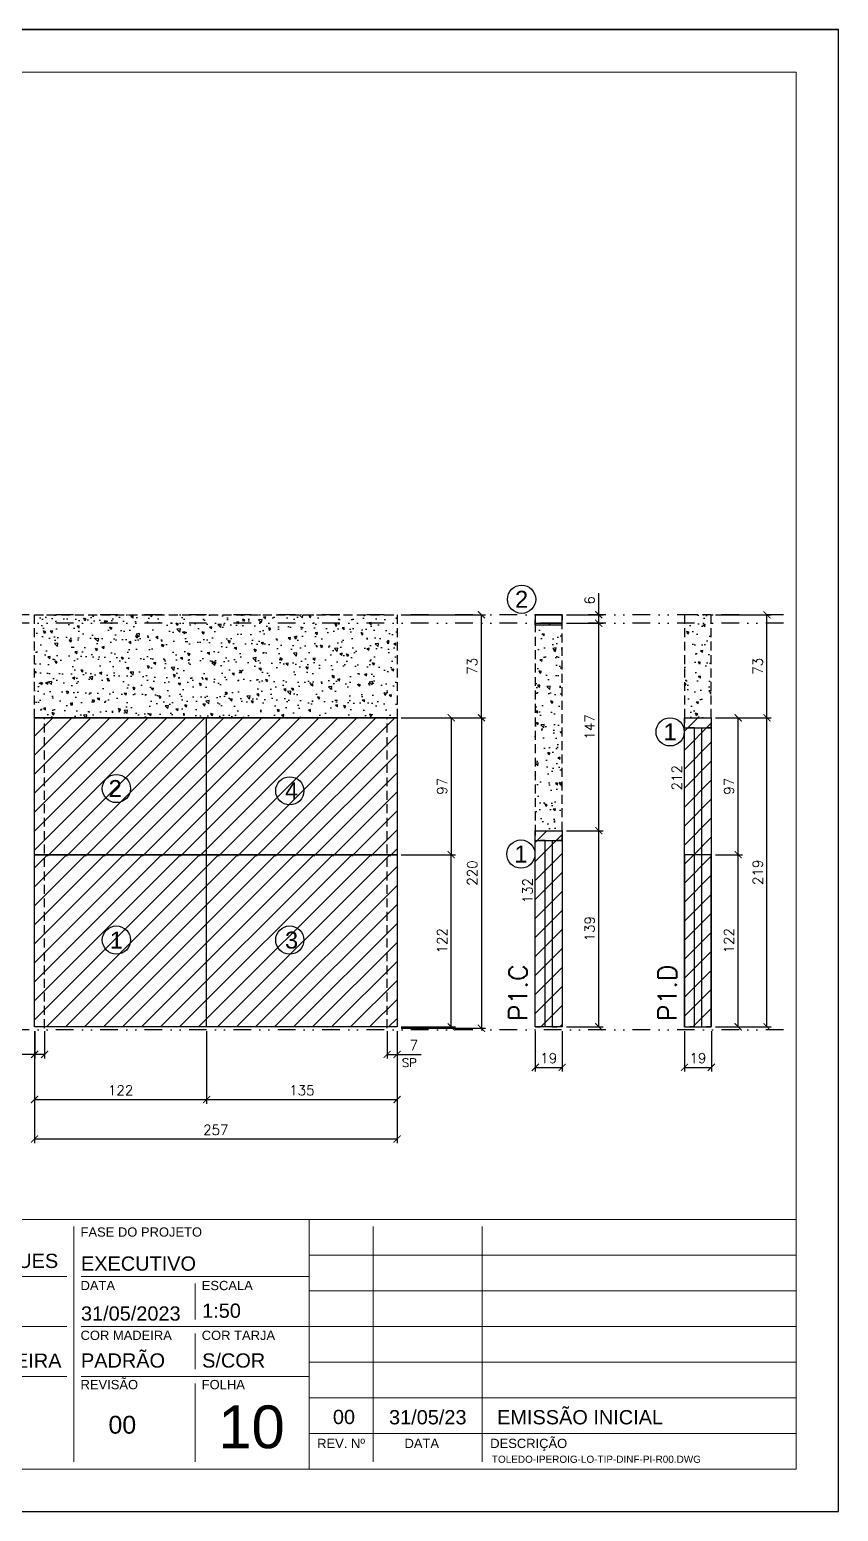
# Model space of a CAD drawing. Extents: x -23436 to 4767, y -3862 to 10024.
# Drawn here: x -16595 to -16021, y 6382 to 7432 of the extents above; entities that cross this region are included whole.
import ezdxf
from ezdxf.enums import TextEntityAlignment as Align

# ---------------------------------------------------------------- set-up
doc = ezdxf.new("R2010")
doc.units = 0
doc.header["$PDMODE"] = 2
doc.header["$PDSIZE"] = 10
doc.linetypes.add('DIVIDE2', pattern=[0.625, 0.25, -0.125, 0, -0.125, 0, -0.125])
doc.linetypes.add('HIDDEN', pattern=[9.525, 6.35, -3.175])
doc.layers.get('0').update_dxf_attribs({"lineweight": 13})
doc.layers.get('Defpoints').update_dxf_attribs({"lineweight": 13})
for name, color, linetype in [('Concreto', 250, 'HIDDEN'), ('Cota', 4, 'Continuous'), ('Cota Sarrafo', 180, 'Continuous'), ('MB Logo', 254, 'Continuous'), ('Nível', 160, 'Continuous'), ('Painéis', 30, 'Continuous'), ('Reaproveitamento', 252, 'Continuous'), ('Romaneio', 10, 'Continuous'), ('Sarr 7x7', 104, 'Continuous'), ('Sarrafo de Pressão', 42, 'HIDDEN')]:
    doc.layers.add(name, color=color, linetype=linetype)
for name, color, linetype, lineweight in [('cotas', 4, 'Continuous', 13), ('FOLHA MB', 7, 'Continuous', 13), ('N° FOLHA', 5, 'Continuous', 13), ('Texto Seção', 7, 'Continuous', 15)]:
    doc.layers.add(name, color=color, linetype=linetype, lineweight=lineweight)
doc.layers.add('Laje_Perimetro', color=7, linetype='Continuous', plot=False)
doc.styles.add('ARIAL', font='arial.ttf', dxfattribs={"oblique": 15, "height": 25})
doc.styles.add('MB_C01', font='arial.ttf', dxfattribs={"height": 1.3})
doc.styles.add('MB_C02', font='arial.ttf', dxfattribs={"height": 2})
doc.styles.add('MB_C03', font='arial.ttf', dxfattribs={"height": 2.5})
doc.styles.add('MB_C04', font='arial.ttf', dxfattribs={"height": 6})
doc.styles.add('REGUA-120', font='ROMANS.shx', dxfattribs={"height": 15})
doc.styles.add('ROMANS', font='romans.shx')
doc.dimstyles.new('Cota Paínel', dxfattribs={"dimtxt": 7, "dimasz": 5, "dimexe": 3, "dimexo": 3, "dimgap": 3, "dimtad": 1, "dimdec": 1, "dimzin": 12, "dimdsep": 46, "dimtxsty": 'ROMANS', "dimblk": 'ARCHTICK', "dimcen": 0, "dimclrd": 4, "dimclre": 4, "dimclrt": 1, "dimadec": 1, "dimazin": 3, "dimtfac": 1, "dimtdec": 1, "dimtmove": 0, "dimatfit": 3, "dimldrblk": 'OBLIQUE', "dimfxl": 0, "dimtolj": 1, "dimtzin": 12, "dimarcsym": 0})
doc.dimstyles.new('PAINEL', dxfattribs={"dimtxt": 7, "dimasz": 5, "dimexe": 3, "dimexo": 3, "dimgap": 3, "dimtad": 1, "dimdec": 1, "dimzin": 12, "dimdsep": 46, "dimtxsty": 'ROMANS', "dimblk": 'ARCHTICK', "dimcen": 0, "dimclrd": 4, "dimclre": 4, "dimclrt": 1, "dimadec": 1, "dimazin": 3, "dimtfac": 1, "dimtdec": 1, "dimtmove": 0, "dimatfit": 3, "dimldrblk": 'OBLIQUE', "dimfxl": 0, "dimtolj": 1, "dimtzin": 12, "dimarcsym": 0})
doc.dimstyles.new('projeto2', dxfattribs={"dimtxt": 7, "dimasz": 5, "dimexe": 1.25, "dimexo": 2.5, "dimgap": 2, "dimtad": 1, "dimdec": 1, "dimdsep": 46, "dimtxsty": 'ROMANS', "dimblk": 'OBLIQUE', "dimcen": 10, "dimdle": 1, "dimse1": 1, "dimse2": 1, "dimsd1": 1, "dimsd2": 1, "dimclrd": 256, "dimclre": 256, "dimclrt": 1, "dimadec": 0, "dimazin": 0, "dimtfac": 1, "dimtdec": 1, "dimtmove": 0, "dimatfit": 3, "dimldrblk": 'OBLIQUE', "dimfxl": 0, "dimlwd": -1, "dimlwe": -1, "dimarcsym": 0})
pattern_1 = [(45, (-11602.353, -9e-13), (-6.735192, 6.735192), [])]

# ---------------------------------------------------------------- blocks, each defined once
blk = doc.blocks.new('A$C169d8357')
at = {"layer": 'FOLHA MB', "color": 1}
for p, q in [((1109.8, 356.7), (70, 356.7)), ((943.1, 351.7), (943.1, 185)), ((1109.8, 356.7), (1109.8, 179.9)), ((1455, 356.7), (1109.8, 356.7)), ((1155.3, 185), (1155.3, 351.7)), ((1232.6, 351.7), (1232.6, 185)), ((1455, 331.5), (1109.8, 331.5)), ((938.1, 316.3), (791.6, 316.3)), ((1109.8, 316.3), (948.2, 316.3)), ((1029, 311.3), (1029, 286)), ((1455, 306.2), (1109.8, 306.2)), ((938.1, 281), (791.6, 281)), ((1109.8, 281), (948.2, 281)), ((1029, 275.9), (1029, 250.7)), ((1455, 281), (1109.8, 281)), ((1455, 255.7), (1109.8, 255.7)), ((938.1, 245.6), (450.7, 245.6)), ((1109.8, 245.6), (948.2, 245.6)), ((1029, 240.6), (1029, 185)), ((1455, 230.4), (1109.8, 230.4)), ((1455, 205.2), (1109.8, 205.2))]:
    blk.add_line(p, q, dxfattribs=at)
for points in [[(0, 1199.9), (0, 149.9), (1485, 149.9), (1485, 1199.9)], [(70, 1169.9), (70, 179.9), (1455, 179.9), (1455, 1169.9)]]:
    blk.add_lwpolyline(points, close=True, dxfattribs=at)
at = {"layer": 'FOLHA MB', "color": 6, "style": 'MB_C01'}
for s, height, p in [('FASE DO PROJETO', 6.566, (947.8, 344.6)), ('DATA', 6.57, (947.8, 306.7)), ('ESCALA', 6.57, (1033.7, 306.7)), ('COR MADEIRA', 6.566, (947.8, 271.4)), ('COR TARJA', 6.57, (1033.7, 271.4)), ('REVISÃO', 6.57, (947.8, 236.5)), ('FOLHA', 6.57, (1033.7, 236.5))]:
    blk.add_text(s, height=height, dxfattribs=at).set_placement(p)
at = {"layer": 'FOLHA MB', "color": 5}
for s, height, style, p in [('DANIEL RODRIGUES', 10.102, 'MB_C02', (791.6, 322.4)), ('EXECUTIVO', 10.1, 'MB_C02', (948.1, 320.5)), ('31/05/2023', 10.1, 'MB_C02', (948.1, 285.1)), ('1:50', 10.1, 'MB_C02', (1034, 287.1)), ('PADRÃO', 10.1, 'MB_C02', (948.1, 251.8)), ('FORMA DE MADEIRA', 10.102, 'MB_C02', (791.6, 251.7)), ('S/COR', 10.1, 'MB_C02', (1034, 251.8)), ('00', 10.1, 'MB_C02', (1126.7, 211.8)), ('31/05/23', 10.1, 'MB_C02', (1166.5, 211.6)), ('EMISSÃO INICIAL', 10.102, 'MB_C02', (1243.1, 211.6)), ('00', 12.63, 'MB_C03', (967.6, 205))]:
    blk.add_text(s, height=height, dxfattribs=dict(at, style=style)).set_placement(p)
at = {"layer": 'FOLHA MB', "color": 6, "style": 'MB_C01'}
for s, p in [('REV. Nº', (1132.5, 198.1)), ('DATA', (1189.7, 198.1)), ('DESCRIÇÃO', (1265.5, 198.1))]:
    blk.add_text(s, height=6.57, dxfattribs=at).set_placement(p, align=Align.MIDDLE_CENTER)
at = {"layer": 'FOLHA MB', "insert": (1239.4, 189.4), "char_height": 5.051, "width": 210.818, "attachment_point": 1, "style": 'MB_C04'}
blk.add_mtext('TOLEDO-IPEROIG-LO-TIP-DINF-PI-R00.DWG', dxfattribs=at)
blk = doc.blocks.new('_ArchTick')
at = {"color": 0, "linetype": 'ByBlock', "const_width": 0.15}
blk.add_lwpolyline([(-0.5, -0.5), (0.5, 0.5)], dxfattribs=at)
blk = doc.blocks.new('*D3775')
at = {"layer": 'Cota', "color": 4, "lineweight": -2, "transparency": 16777216}
for p, q in [((-16591.2, 6722.6), (-16591.2, 6643.1)), ((-16334.2, 6722.6), (-16334.2, 6643.1)), ((-16334.2, 6646.1), (-16591.2, 6646.1))]:
    blk.add_line(p, q, dxfattribs=at)
at = {"layer": 'Defpoints', "color": 0, "transparency": 16777216}
for p in [(-16591.2, 6725.6), (-16334.2, 6725.6), (-16591.2, 6646.1)]:
    blk.add_point(p, dxfattribs=at)
at = {"layer": 'Cota', "color": 4, "lineweight": -2, "transparency": 16777216, "xscale": 5, "yscale": 5, "zscale": 5, "rotation": 180}
blk.add_blockref('_ArchTick', (-16591.2, 6646.1), dxfattribs=at)
at = {"layer": 'Cota', "color": 4, "lineweight": -2, "transparency": 16777216, "xscale": 5, "yscale": 5, "zscale": 5}
blk.add_blockref('_ArchTick', (-16334.2, 6646.1), dxfattribs=at)
at = {"layer": 'Cota', "color": 1, "transparency": 16777216, "insert": (-16462.7, 6652.6), "char_height": 7, "attachment_point": 5, "style": 'ROMANS'}
blk.add_mtext('\\A1;257', dxfattribs=at)
blk = doc.blocks.new('_OBLIQUE')
at = {"color": 0, "linetype": 'ByBlock', "lineweight": -2}
for p, q in [((0, 0), (-1, 0)), ((-0.5, -0.5), (0.5, 0.5))]:
    blk.add_line(p, q, dxfattribs=at)
blk = doc.blocks.new('*D3776')
at = {"layer": 'Cota', "color": 4, "lineweight": -2, "transparency": 16777216}
for p, q in [((-16341.2, 6722.6), (-16341.2, 6703.1)), ((-16334.2, 6722.6), (-16334.2, 6703.1)), ((-16341.2, 6706.1), (-16334.2, 6706.1)), ((-16334.2, 6706.1), (-16317.1, 6706.1))]:
    blk.add_line(p, q, dxfattribs=at)
at = {"layer": 'Defpoints', "color": 0, "transparency": 16777216}
for p in [(-16341.2, 6725.6), (-16334.2, 6725.6), (-16334.2, 6706.1)]:
    blk.add_point(p, dxfattribs=at)
at = {"layer": 'Cota', "color": 4, "lineweight": -2, "transparency": 16777216, "xscale": 5, "yscale": 5, "zscale": 5, "rotation": 180}
blk.add_blockref('_ArchTick', (-16341.2, 6706.1), dxfattribs=at)
at = {"layer": 'Cota', "color": 4, "lineweight": -2, "transparency": 16777216, "xscale": 5, "yscale": 5, "zscale": 5}
blk.add_blockref('_ArchTick', (-16334.2, 6706.1), dxfattribs=at)
at = {"layer": 'Cota', "color": 1, "transparency": 16777216, "insert": (-16322.4, 6712.6), "char_height": 7, "attachment_point": 5, "style": 'ROMANS'}
blk.add_mtext('\\A1;7', dxfattribs=at)
blk = doc.blocks.new('*D3777')
at = {"layer": 'Cota', "color": 4, "lineweight": -2, "transparency": 16777216}
for p, q in [((-16591.2, 6722.6), (-16591.2, 6671.1)), ((-16469.2, 6722.6), (-16469.2, 6671.1)), ((-16591.2, 6674.1), (-16469.2, 6674.1))]:
    blk.add_line(p, q, dxfattribs=at)
at = {"layer": 'Defpoints', "color": 0, "transparency": 16777216}
for p in [(-16591.2, 6725.6), (-16469.2, 6725.6), (-16469.2, 6674.1)]:
    blk.add_point(p, dxfattribs=at)
at = {"layer": 'Cota', "color": 4, "lineweight": -2, "transparency": 16777216, "xscale": 5, "yscale": 5, "zscale": 5, "rotation": 180}
blk.add_blockref('_ArchTick', (-16591.2, 6674.1), dxfattribs=at)
at = {"layer": 'Cota', "color": 4, "lineweight": -2, "transparency": 16777216, "xscale": 5, "yscale": 5, "zscale": 5}
blk.add_blockref('_ArchTick', (-16469.2, 6674.1), dxfattribs=at)
at = {"layer": 'Cota', "color": 1, "transparency": 16777216, "insert": (-16530.2, 6680.6), "char_height": 7, "attachment_point": 5, "style": 'ROMANS'}
blk.add_mtext('\\A1;122', dxfattribs=at)
blk = doc.blocks.new('*D3778')
at = {"layer": 'Cota', "color": 4, "lineweight": -2, "transparency": 16777216}
for p, q in [((-16469.2, 6722.6), (-16469.2, 6671.1)), ((-16334.2, 6722.6), (-16334.2, 6671.1)), ((-16469.2, 6674.1), (-16334.2, 6674.1))]:
    blk.add_line(p, q, dxfattribs=at)
at = {"layer": 'Defpoints', "color": 0, "transparency": 16777216}
for p in [(-16469.2, 6725.6), (-16334.2, 6725.6), (-16334.2, 6674.1)]:
    blk.add_point(p, dxfattribs=at)
at = {"layer": 'Cota', "color": 4, "lineweight": -2, "transparency": 16777216, "xscale": 5, "yscale": 5, "zscale": 5, "rotation": 180}
blk.add_blockref('_ArchTick', (-16469.2, 6674.1), dxfattribs=at)
at = {"layer": 'Cota', "color": 4, "lineweight": -2, "transparency": 16777216, "xscale": 5, "yscale": 5, "zscale": 5}
blk.add_blockref('_ArchTick', (-16334.2, 6674.1), dxfattribs=at)
at = {"layer": 'Cota', "color": 1, "transparency": 16777216, "insert": (-16401.7, 6680.6), "char_height": 7, "attachment_point": 5, "style": 'ROMANS'}
blk.add_mtext('\\A1;135', dxfattribs=at)
blk = doc.blocks.new('*D3779')
at = {"layer": 'Cota', "color": 4, "lineweight": -2, "transparency": 16777216}
for p, q in [((-16591.1, 6722.6), (-16591.1, 6703.1)), ((-16584.1, 6722.6), (-16584.1, 6703.1)), ((-16591.1, 6706.1), (-16608.3, 6706.1)), ((-16584.1, 6706.1), (-16591.1, 6706.1))]:
    blk.add_line(p, q, dxfattribs=at)
at = {"layer": 'Defpoints', "color": 0, "transparency": 16777216}
for p in [(-16591.1, 6725.6), (-16584.1, 6725.6), (-16591.1, 6706.1)]:
    blk.add_point(p, dxfattribs=at)
at = {"layer": 'Cota', "color": 4, "lineweight": -2, "transparency": 16777216, "xscale": 5, "yscale": 5, "zscale": 5, "rotation": 180}
blk.add_blockref('_ArchTick', (-16591.1, 6706.1), dxfattribs=at)
at = {"layer": 'Cota', "color": 4, "lineweight": -2, "transparency": 16777216, "xscale": 5, "yscale": 5, "zscale": 5}
blk.add_blockref('_ArchTick', (-16584.1, 6706.1), dxfattribs=at)
at = {"layer": 'Cota', "color": 1, "transparency": 16777216, "insert": (-16603, 6712.6), "char_height": 7, "attachment_point": 5, "style": 'ROMANS'}
blk.add_mtext('\\A1;7', dxfattribs=at)
blk = doc.blocks.new('*D3780')
at = {"layer": 'Cota', "color": 4, "lineweight": -2, "transparency": 16777216}
for p, q in [((-16331.2, 6847.6), (-16292.8, 6847.6)), ((-16295.8, 6725.6), (-16295.8, 6847.6)), ((-16331.2, 6725.6), (-16292.8, 6725.6))]:
    blk.add_line(p, q, dxfattribs=at)
at = {"layer": 'Defpoints', "color": 0, "transparency": 16777216}
for p in [(-16334.2, 6847.6), (-16295.8, 6847.6), (-16334.2, 6725.6)]:
    blk.add_point(p, dxfattribs=at)
at = {"layer": 'Cota', "color": 4, "lineweight": -2, "transparency": 16777216, "xscale": 5, "yscale": 5, "zscale": 5}
for p, rotation in [((-16295.8, 6847.6), 90), ((-16295.8, 6725.6), 270)]:
    blk.add_blockref('_ArchTick', p, dxfattribs=dict(at, rotation=rotation))
at = {"layer": 'Cota', "color": 1, "transparency": 16777216, "insert": (-16302.3, 6786.6), "char_height": 7, "attachment_point": 5, "rotation": 90, "style": 'ROMANS'}
blk.add_mtext('\\A1;122', dxfattribs=at)
blk = doc.blocks.new('*D3781')
at = {"layer": 'Cota', "color": 4, "lineweight": -2, "transparency": 16777216}
for p, q in [((-16331.2, 6944.6), (-16271.4, 6944.6)), ((-16274.4, 6944.6), (-16274.4, 6724.6)), ((-16331.2, 6724.6), (-16271.4, 6724.6))]:
    blk.add_line(p, q, dxfattribs=at)
at = {"layer": 'Defpoints', "color": 0, "transparency": 16777216}
for p in [(-16334.2, 6944.6), (-16334.2, 6724.6), (-16274.4, 6724.6)]:
    blk.add_point(p, dxfattribs=at)
at = {"layer": 'Cota', "color": 4, "lineweight": -2, "transparency": 16777216, "xscale": 5, "yscale": 5, "zscale": 5}
for p, rotation in [((-16274.4, 6944.6), 90), ((-16274.4, 6724.6), 270)]:
    blk.add_blockref('_ArchTick', p, dxfattribs=dict(at, rotation=rotation))
at = {"layer": 'Cota', "color": 1, "transparency": 16777216, "insert": (-16280.9, 6834.6), "char_height": 7, "attachment_point": 5, "rotation": 90, "style": 'ROMANS'}
blk.add_mtext('\\A1;220', dxfattribs=at)
blk = doc.blocks.new('*D3782')
at = {"layer": 'Cota', "color": 4, "lineweight": -2, "transparency": 16777216}
for p, q in [((-16214.2, 6864.6), (-16188.2, 6864.6)), ((-16191.2, 6725.6), (-16191.2, 6864.6)), ((-16214.2, 6725.6), (-16188.2, 6725.6))]:
    blk.add_line(p, q, dxfattribs=at)
at = {"layer": 'Defpoints', "color": 0, "transparency": 16777216}
for p in [(-16217.2, 6864.6), (-16191.2, 6864.6), (-16217.2, 6725.6)]:
    blk.add_point(p, dxfattribs=at)
at = {"layer": 'Cota', "color": 4, "lineweight": -2, "transparency": 16777216, "xscale": 5, "yscale": 5, "zscale": 5}
for p, rotation in [((-16191.2, 6864.6), 90), ((-16191.2, 6725.6), 270)]:
    blk.add_blockref('_ArchTick', p, dxfattribs=dict(at, rotation=rotation))
at = {"layer": 'Cota', "color": 1, "transparency": 16777216, "insert": (-16197.7, 6795.1), "char_height": 7, "attachment_point": 5, "rotation": 90, "style": 'ROMANS'}
blk.add_mtext('\\A1;139', dxfattribs=at)
blk = doc.blocks.new('*D3783')
at = {"layer": 'Cota', "color": 4, "lineweight": -2, "transparency": 16777216}
for p, q in [((-16214.2, 7011.6), (-16188.2, 7011.6)), ((-16191.2, 6864.6), (-16191.2, 7011.6)), ((-16214.2, 6864.6), (-16188.2, 6864.6))]:
    blk.add_line(p, q, dxfattribs=at)
at = {"layer": 'Defpoints', "color": 0, "transparency": 16777216}
for p in [(-16217.2, 7011.6), (-16191.2, 7011.6), (-16217.2, 6864.6)]:
    blk.add_point(p, dxfattribs=at)
at = {"layer": 'Cota', "color": 4, "lineweight": -2, "transparency": 16777216, "xscale": 5, "yscale": 5, "zscale": 5}
for p, rotation in [((-16191.2, 7011.6), 90), ((-16191.2, 6864.6), 270)]:
    blk.add_blockref('_ArchTick', p, dxfattribs=dict(at, rotation=rotation))
at = {"layer": 'Cota', "color": 1, "transparency": 16777216, "insert": (-16197.7, 6938.1), "char_height": 7, "attachment_point": 5, "rotation": 90, "style": 'ROMANS'}
blk.add_mtext('\\A1;147', dxfattribs=at)
blk = doc.blocks.new('*D3784')
at = {"layer": 'Cota', "color": 4, "lineweight": -2, "transparency": 16777216}
for p, q in [((-16236.2, 6722.6), (-16236.2, 6693.9)), ((-16217.2, 6722.6), (-16217.2, 6693.9)), ((-16236.2, 6696.9), (-16217.2, 6696.9))]:
    blk.add_line(p, q, dxfattribs=at)
at = {"layer": 'Defpoints', "color": 0, "transparency": 16777216}
for p in [(-16236.2, 6725.6), (-16217.2, 6725.6), (-16217.2, 6696.9)]:
    blk.add_point(p, dxfattribs=at)
at = {"layer": 'Cota', "color": 4, "lineweight": -2, "transparency": 16777216, "xscale": 5, "yscale": 5, "zscale": 5, "rotation": 180}
blk.add_blockref('_ArchTick', (-16236.2, 6696.9), dxfattribs=at)
at = {"layer": 'Cota', "color": 4, "lineweight": -2, "transparency": 16777216, "xscale": 5, "yscale": 5, "zscale": 5}
blk.add_blockref('_ArchTick', (-16217.2, 6696.9), dxfattribs=at)
at = {"layer": 'Cota', "color": 1, "transparency": 16777216, "insert": (-16226.7, 6703.4), "char_height": 7, "attachment_point": 5, "style": 'ROMANS'}
blk.add_mtext('\\A1;19', dxfattribs=at)
blk = doc.blocks.new('*D3785')
at = {"layer": 'Defpoints', "color": 0, "transparency": 16777216}
for p in [(-16236.2, 6857.6), (-16236.2, 6725.6), (-16234.9, 6725.6)]:
    blk.add_point(p, dxfattribs=at)
at = {"layer": 'Cota Sarrafo', "color": 1, "transparency": 16777216, "insert": (-16241.7, 6822.1), "char_height": 7, "attachment_point": 5, "rotation": 90, "style": 'ROMANS'}
blk.add_mtext('132', dxfattribs=at)
blk = doc.blocks.new('*D3786')
at = {"layer": 'Cota', "color": 4, "lineweight": -2, "transparency": 16777216}
for p, q in [((-16108.4, 7017.6), (-16069, 7017.6)), ((-16072, 6944.6), (-16072, 7017.6)), ((-16108.4, 6944.6), (-16069, 6944.6))]:
    blk.add_line(p, q, dxfattribs=at)
at = {"layer": 'Defpoints', "color": 0, "transparency": 16777216}
for p in [(-16111.4, 7017.6), (-16072, 7017.6), (-16111.4, 6944.6)]:
    blk.add_point(p, dxfattribs=at)
at = {"layer": 'Cota', "color": 4, "lineweight": -2, "transparency": 16777216, "xscale": 5, "yscale": 5, "zscale": 5}
for p, rotation in [((-16072, 7017.6), 90), ((-16072, 6944.6), 270)]:
    blk.add_blockref('_ArchTick', p, dxfattribs=dict(at, rotation=rotation))
at = {"layer": 'Cota', "color": 1, "transparency": 16777216, "insert": (-16078.5, 6981.1), "char_height": 7, "attachment_point": 5, "rotation": 90, "style": 'ROMANS'}
blk.add_mtext('\\A1;73', dxfattribs=at)
blk = doc.blocks.new('*D3787')
at = {"layer": 'Cota', "color": 4, "lineweight": -2, "transparency": 16777216}
for p, q in [((-16130.4, 6722.6), (-16130.4, 6693.9)), ((-16111.4, 6722.6), (-16111.4, 6693.9)), ((-16130.4, 6696.9), (-16111.4, 6696.9))]:
    blk.add_line(p, q, dxfattribs=at)
at = {"layer": 'Defpoints', "color": 0, "transparency": 16777216}
for p in [(-16130.4, 6725.6), (-16111.4, 6725.6), (-16111.4, 6696.9)]:
    blk.add_point(p, dxfattribs=at)
at = {"layer": 'Cota', "color": 4, "lineweight": -2, "transparency": 16777216, "xscale": 5, "yscale": 5, "zscale": 5, "rotation": 180}
blk.add_blockref('_ArchTick', (-16130.4, 6696.9), dxfattribs=at)
at = {"layer": 'Cota', "color": 4, "lineweight": -2, "transparency": 16777216, "xscale": 5, "yscale": 5, "zscale": 5}
blk.add_blockref('_ArchTick', (-16111.4, 6696.9), dxfattribs=at)
at = {"layer": 'Cota', "color": 1, "transparency": 16777216, "insert": (-16120.9, 6703.4), "char_height": 7, "attachment_point": 5, "style": 'ROMANS'}
blk.add_mtext('\\A1;19', dxfattribs=at)
blk = doc.blocks.new('*D3788')
at = {"layer": 'Defpoints', "color": 0, "transparency": 16777216}
for p in [(-16130.4, 6937.6), (-16130.4, 6725.6), (-16129.1, 6725.6)]:
    blk.add_point(p, dxfattribs=at)
at = {"layer": 'Cota Sarrafo', "color": 1, "transparency": 16777216, "insert": (-16135.9, 6902.1), "char_height": 7, "attachment_point": 5, "rotation": 90, "style": 'ROMANS'}
blk.add_mtext('212', dxfattribs=at)
blk = doc.blocks.new('*D3789')
at = {"layer": 'Cota', "color": 4, "lineweight": -2, "transparency": 16777216}
for p, q in [((-16191.2, 7017.6), (-16191.2, 7032.9)), ((-16214.2, 7017.6), (-16188.2, 7017.6)), ((-16191.2, 7011.6), (-16191.2, 7017.6)), ((-16214.2, 7011.6), (-16188.2, 7011.6))]:
    blk.add_line(p, q, dxfattribs=at)
at = {"layer": 'Defpoints', "color": 0, "transparency": 16777216}
for p in [(-16217.2, 7017.6), (-16191.2, 7017.6), (-16217.2, 7011.6)]:
    blk.add_point(p, dxfattribs=at)
at = {"layer": 'Cota', "color": 4, "lineweight": -2, "transparency": 16777216, "xscale": 5, "yscale": 5, "zscale": 5}
for p, rotation in [((-16191.2, 7017.6), 90), ((-16191.2, 7011.6), 270)]:
    blk.add_blockref('_ArchTick', p, dxfattribs=dict(at, rotation=rotation))
at = {"layer": 'Cota', "color": 1, "transparency": 16777216, "insert": (-16197.7, 7027.8), "char_height": 7, "attachment_point": 5, "rotation": 90, "style": 'ROMANS'}
blk.add_mtext('\\A1;6', dxfattribs=at)
blk = doc.blocks.new('*D3807')
at = {"layer": 'cotas', "color": 4, "lineweight": -2, "transparency": 16777216}
for p, q in [((-16331.2, 6944.6), (-16292.8, 6944.6)), ((-16295.8, 6944.6), (-16295.8, 6847.6)), ((-16331.2, 6847.6), (-16292.8, 6847.6))]:
    blk.add_line(p, q, dxfattribs=at)
at = {"layer": 'Defpoints', "color": 0, "transparency": 16777216}
for p in [(-16334.2, 6944.6), (-16334.2, 6847.6), (-16295.8, 6847.6)]:
    blk.add_point(p, dxfattribs=at)
at = {"layer": 'cotas', "color": 4, "lineweight": -2, "transparency": 16777216, "xscale": 5, "yscale": 5, "zscale": 5}
for p, rotation in [((-16295.8, 6944.6), 90), ((-16295.8, 6847.6), 270)]:
    blk.add_blockref('_ArchTick', p, dxfattribs=dict(at, rotation=rotation))
at = {"layer": 'cotas', "color": 1, "transparency": 16777216, "insert": (-16302.3, 6896.1), "char_height": 7, "attachment_point": 5, "rotation": 90, "style": 'ROMANS'}
blk.add_mtext('\\A1;97', dxfattribs=at)
blk = doc.blocks.new('*D3808')
at = {"layer": 'cotas', "color": 4, "lineweight": -2, "transparency": 16777216}
for p, q in [((-16331.2, 7017.6), (-16271.4, 7017.6)), ((-16274.4, 6944.6), (-16274.4, 7017.6)), ((-16331.2, 6944.6), (-16271.4, 6944.6))]:
    blk.add_line(p, q, dxfattribs=at)
at = {"layer": 'Defpoints', "color": 0, "transparency": 16777216}
for p in [(-16334.2, 7017.6), (-16274.4, 7017.6), (-16334.2, 6944.6)]:
    blk.add_point(p, dxfattribs=at)
at = {"layer": 'cotas', "color": 4, "lineweight": -2, "transparency": 16777216, "xscale": 5, "yscale": 5, "zscale": 5}
for p, rotation in [((-16274.4, 7017.6), 90), ((-16274.4, 6944.6), 270)]:
    blk.add_blockref('_ArchTick', p, dxfattribs=dict(at, rotation=rotation))
at = {"layer": 'cotas', "color": 1, "transparency": 16777216, "insert": (-16280.9, 6981.1), "char_height": 7, "attachment_point": 5, "rotation": 90, "style": 'ROMANS'}
blk.add_mtext('\\A1;73', dxfattribs=at)
blk = doc.blocks.new('*D3809')
at = {"layer": 'cotas', "color": 4, "lineweight": -2, "transparency": 16777216}
for p, q in [((-16108.4, 6847.6), (-16089.4, 6847.6)), ((-16092.4, 6725.6), (-16092.4, 6847.6)), ((-16108.4, 6725.6), (-16089.4, 6725.6))]:
    blk.add_line(p, q, dxfattribs=at)
at = {"layer": 'Defpoints', "color": 0, "transparency": 16777216}
for p in [(-16111.4, 6847.6), (-16092.4, 6847.6), (-16111.4, 6725.6)]:
    blk.add_point(p, dxfattribs=at)
at = {"layer": 'cotas', "color": 4, "lineweight": -2, "transparency": 16777216, "xscale": 5, "yscale": 5, "zscale": 5}
for p, rotation in [((-16092.4, 6847.6), 90), ((-16092.4, 6725.6), 270)]:
    blk.add_blockref('_ArchTick', p, dxfattribs=dict(at, rotation=rotation))
at = {"layer": 'cotas', "color": 1, "transparency": 16777216, "insert": (-16098.9, 6786.6), "char_height": 7, "attachment_point": 5, "rotation": 90, "style": 'ROMANS'}
blk.add_mtext('\\A1;122', dxfattribs=at)
blk = doc.blocks.new('*D3810')
at = {"layer": 'cotas', "color": 4, "lineweight": -2, "transparency": 16777216}
for p, q in [((-16108.4, 6944.6), (-16089.4, 6944.6)), ((-16092.4, 6847.6), (-16092.4, 6944.6)), ((-16108.4, 6847.6), (-16089.4, 6847.6))]:
    blk.add_line(p, q, dxfattribs=at)
at = {"layer": 'Defpoints', "color": 0, "transparency": 16777216}
for p in [(-16111.4, 6944.6), (-16092.4, 6944.6), (-16111.4, 6847.6)]:
    blk.add_point(p, dxfattribs=at)
at = {"layer": 'cotas', "color": 4, "lineweight": -2, "transparency": 16777216, "xscale": 5, "yscale": 5, "zscale": 5}
for p, rotation in [((-16092.4, 6944.6), 90), ((-16092.4, 6847.6), 270)]:
    blk.add_blockref('_ArchTick', p, dxfattribs=dict(at, rotation=rotation))
at = {"layer": 'cotas', "color": 1, "transparency": 16777216, "insert": (-16098.9, 6896.1), "char_height": 7, "attachment_point": 5, "rotation": 90, "style": 'ROMANS'}
blk.add_mtext('\\A1;97', dxfattribs=at)
blk = doc.blocks.new('*D3811')
at = {"layer": 'cotas', "color": 4, "lineweight": -2, "transparency": 16777216}
for p, q in [((-16108.4, 6944.6), (-16069, 6944.6)), ((-16072, 6725.6), (-16072, 6944.6)), ((-16108.4, 6725.6), (-16069, 6725.6))]:
    blk.add_line(p, q, dxfattribs=at)
at = {"layer": 'Defpoints', "color": 0, "transparency": 16777216}
for p in [(-16111.4, 6944.6), (-16072, 6944.6), (-16111.4, 6725.6)]:
    blk.add_point(p, dxfattribs=at)
at = {"layer": 'cotas', "color": 4, "lineweight": -2, "transparency": 16777216, "xscale": 5, "yscale": 5, "zscale": 5}
for p, rotation in [((-16072, 6944.6), 90), ((-16072, 6725.6), 270)]:
    blk.add_blockref('_ArchTick', p, dxfattribs=dict(at, rotation=rotation))
at = {"layer": 'cotas', "color": 1, "transparency": 16777216, "insert": (-16078.5, 6835.1), "char_height": 7, "attachment_point": 5, "rotation": 90, "style": 'ROMANS'}
blk.add_mtext('\\A1;219', dxfattribs=at)

msp = doc.modelspace()

# ---------------------------------------------------------------- hatches: boundary and pattern name
at = {"layer": 'Concreto'}
h = msp.add_hatch(dxfattribs=at)
h.set_pattern_fill('AR-CONC', color=256, scale=0.1, angle=90)
h.set_pattern_definition([(140, (1585, -23), (1.593909, 18.218467), [1.905, -20.955]), (85, (1585, -23), (-19.105685, -3.524342), [1.524, -16.764058]), (190.45144, (1585.133, -21.482), (-17.511775, 14.694125), [1.619001, -17.809024]), (136.1842, (1579.92, -23), (4.204233, 27.107904), [2.8575, -31.4325]), (186.63556, (1580.27, -20.74), (-24.742612, 23.740413), [2.428502, -26.71356]), (81.18415, (1579.92, -23), (-24.742612, 23.740413), [2.285997, -25.145973]), (111, (1581.19, -20.46), (10.22652, 15.161439), [1.905, -20.955]), (56, (1581.19, -20.46), (-18.418797, 6.180203), [1.524, -16.764]), (161.45145, (1582.042, -19.197), (-8.192277, 21.341642), [1.619001, -17.808994]), (127.5, (1585, -23), (-8.4555039, 0.3088603), [0, -16.5608, 0, -17.018, 0, -16.8275]), (97.5, (1585, -23), (-10.0180575, 6.6819663), [0, -9.7028, 0, -16.1798, 0, -6.4135]), (57.5, (1585, -28.664), (0.5728744, 13.5590595), [0, -6.35, 0, -19.812, 0, -26.289]), (47.5, (1585, -31.204), (-2.542649, 14.812918), [0, -8.255, 0, -13.1572, 0, -18.669])])
h.paths.add_polyline_path([(-16591.24, 7017.595), (-16334.24, 7017.595), (-16334.24, 6944.595), (-16591.24, 6944.595)])
h = msp.add_hatch(dxfattribs=at)
h.set_pattern_fill('AR-CONC', color=256, scale=0.1, angle=90)
h.set_pattern_definition([(140, (105.797, 4642), (1.593909, 18.218467), [1.905, -20.955]), (85, (105.797, 4642), (-19.105685, -3.524342), [1.524, -16.764058]), (190.45144, (105.93, 4643.518), (-17.511775, 14.694125), [1.619, -17.809024]), (136.1842, (100.717, 4642), (4.204233, 27.107904), [2.8575, -31.4325]), (186.63556, (101.067, 4644.26), (-24.742612, 23.740413), [2.4285, -26.71356]), (81.18415, (100.717, 4642), (-24.742612, 23.740413), [2.285997, -25.145973]), (111, (101.987, 4644.54), (10.22652, 15.161439), [1.905, -20.955]), (56, (101.987, 4644.54), (-18.418797, 6.180203), [1.524, -16.764]), (161.45145, (102.84, 4645.803), (-8.192277, 21.341642), [1.619, -17.808994]), (127.5, (105.797, 4642), (-8.455504, 0.3088603), [0, -16.5608, 0, -17.018, 0, -16.8275]), (97.5, (105.797, 4642), (-10.0180575, 6.6819663), [0, -9.7028, 0, -16.1798, 0, -6.4135]), (57.5, (105.797, 4636.336), (0.5728744, 13.5590595), [0, -6.35, 0, -19.812, 0, -26.289]), (47.5, (105.797, 4633.796), (-2.542649, 14.812918), [0, -8.255, 0, -13.1572, 0, -18.669])])
h.paths.add_polyline_path([(-16130.439, 6943.595), (-16111.439, 6943.595), (-16111.439, 7017.595), (-16130.439, 7017.595)])
h = msp.add_hatch(dxfattribs=at)
h.set_pattern_fill('AR-CONC', color=256, scale=0.1, angle=90)
h.set_pattern_definition([(140, (-5, 4672), (1.593909, 18.218467), [1.905, -20.955]), (85, (-5, 4672), (-19.105685, -3.524342), [1.524, -16.764058]), (190.45144, (-4.867, 4673.518), (-17.511775, 14.694125), [1.619, -17.809024]), (136.1842, (-10.08, 4672), (4.204233, 27.107904), [2.8575, -31.4325]), (186.63556, (-9.73, 4674.26), (-24.742612, 23.740413), [2.4285, -26.71356]), (81.18415, (-10.08, 4672), (-24.742612, 23.740413), [2.285997, -25.145973]), (111, (-8.81, 4674.54), (10.22652, 15.161439), [1.905, -20.955]), (56, (-8.81, 4674.54), (-18.418797, 6.180203), [1.524, -16.764]), (161.45145, (-7.958, 4675.803), (-8.192277, 21.341642), [1.619, -17.808994]), (127.5, (-5, 4672), (-8.455504, 0.3088603), [0, -16.5608, 0, -17.018, 0, -16.8275]), (97.5, (-5, 4672), (-10.0180575, 6.6819663), [0, -9.7028, 0, -16.1798, 0, -6.4135]), (57.5, (-5, 4666.336), (0.5728744, 13.5590595), [0, -6.35, 0, -19.812, 0, -26.289]), (47.5, (-5, 4663.796), (-2.542649, 14.812918), [0, -8.255, 0, -13.1572, 0, -18.669])])
h.paths.add_polyline_path([(-16236.236, 6864.595), (-16217.236, 6864.595), (-16217.236, 7011.595), (-16236.236, 7011.595)])
at = {"layer": 'Reaproveitamento'}
h = msp.add_hatch(dxfattribs=at)
h.set_pattern_fill('ANSI31', color=256, scale=3, style=0)
h.set_pattern_definition([(45, (1585, -1), (-6.735192, 6.735192), [])])
h.paths.add_polyline_path([(-16591.24, 6944.595), (-16334.24, 6944.595), (-16334.24, 6846.595), (-16591.24, 6846.595)])
h = msp.add_hatch(dxfattribs=at)
h.set_pattern_fill('ANSI31', color=256, scale=3, style=0)
h.set_pattern_definition(pattern_1)
h.paths.add_polyline_path([(-16130.439, 6945.595), (-16111.439, 6945.595), (-16111.439, 6847.595), (-16130.439, 6847.595)])
h = msp.add_hatch(dxfattribs=at)
h.set_pattern_fill('ANSI31', color=256, scale=3, style=0)
h.set_pattern_definition(pattern_1)
h.paths.add_polyline_path([(-16236.236, 6864.595), (-16217.236, 6864.595), (-16217.236, 6725.595), (-16236.236, 6725.595)])
h = msp.add_hatch(dxfattribs=at)
h.set_pattern_fill('ANSI31', color=256, scale=3, style=0)
h.set_pattern_definition([(45, (1585, -9e-13), (-6.735192, 6.735192), [])])
h.paths.add_polyline_path([(-16334.24, 6725.595), (-16591.24, 6725.595), (-16591.24, 6847.595), (-16334.24, 6847.595)])
h = msp.add_hatch(dxfattribs=at)
h.set_pattern_fill('ANSI31', color=256, scale=3, style=0)
h.set_pattern_definition(pattern_1)
h.paths.add_polyline_path([(-16130.439, 6725.595), (-16111.439, 6725.595), (-16111.439, 6847.595), (-16130.439, 6847.595)])

# ---------------------------------------------------------------- linework, layer by layer
at = {"layer": 'Concreto'}
for points in [[(-16591.24, 7017.595), (-16334.24, 7017.595), (-16334.24, 6944.595), (-16591.24, 6944.595)], [(-16130.439, 6944.595), (-16111.439, 6944.595), (-16111.439, 7017.595), (-16130.439, 7017.595)], [(-16236.236, 6864.595), (-16217.236, 6864.595), (-16217.236, 7011.595), (-16236.236, 7011.595)]]:
    msp.add_lwpolyline(points, close=True, dxfattribs=at)
at = {"layer": 'Laje_Perimetro'}
msp.add_lwpolyline([(-16021.356, 7432.259), (-17506.377, 7432.259), (-17506.377, 6382.259), (-16021.356, 6382.259)], close=True, dxfattribs=at)
at = {"layer": 'Nível', "color": 143, "linetype": 'DIVIDE2', "ltscale": 50, "true_color": 0x7aafdf}
msp.add_line((-16060.341, 7017.595), (-17125.41, 7017.595), dxfattribs=at)
at = {"layer": 'Nível', "linetype": 'DIVIDE2', "ltscale": 50}
for p, q in [((-16060.341, 7011.595), (-17125.41, 7011.595)), ((-16060.341, 6723.595), (-17125.41, 6723.595))]:
    msp.add_line(p, q, dxfattribs=at)
at = {"layer": 'Painéis', "color": 32, "true_color": 0xcd6928}
for p, q in [((-16334.24, 6944.595), (-16591.24, 6944.595)), ((-16469.24, 6900.595), (-16469.24, 6944.595)), ((-16469.24, 6725.595), (-16469.24, 6901.595))]:
    msp.add_line(p, q, dxfattribs=at)
for points in [[(-16236.236, 7011.595), (-16217.236, 7011.595), (-16217.236, 7017.595), (-16236.236, 7017.595)], [(-16591.24, 6944.595), (-16334.24, 6944.595), (-16334.24, 6847.595), (-16591.24, 6847.595)], [(-16130.439, 6944.595), (-16111.439, 6944.595), (-16111.439, 6847.595), (-16130.439, 6847.595)], [(-16236.236, 6864.595), (-16217.236, 6864.595), (-16217.236, 6725.595), (-16236.236, 6725.595)], [(-16334.24, 6725.595), (-16591.24, 6725.595), (-16591.24, 6847.595), (-16334.24, 6847.595)], [(-16130.439, 6725.595), (-16111.439, 6725.595), (-16111.439, 6847.595), (-16130.439, 6847.595)]]:
    msp.add_lwpolyline(points, close=True, dxfattribs=at)
at = {"layer": 'Romaneio'}
for centre in [(-16245.924, 7028.595), (-16140.627, 6934.639), (-16533.169, 6894.495), (-16410.244, 6892.851), (-16246.423, 6848.027), (-16533.169, 6787.076), (-16410.244, 6787.076)]:
    msp.add_circle(centre, 10, dxfattribs=at)
at = {"layer": 'Sarr 7x7', "color": 50}
for p, q in [((-16236.236, 7017.595), (-16236.236, 7014.095)), ((-16236.236, 7017.595), (-16217.236, 7017.595)), ((-16236.236, 7010.595), (-16236.236, 7014.095)), ((-16217.236, 7017.595), (-16217.236, 7014.095)), ((-16217.236, 7010.595), (-16217.236, 7014.095)), ((-16236.236, 7010.595), (-16217.236, 7010.595)), ((-16130.439, 6944.595), (-16130.439, 6941.095)), ((-16130.439, 6944.595), (-16111.439, 6944.595)), ((-16130.439, 6937.595), (-16130.439, 6941.095)), ((-16111.439, 6944.595), (-16111.439, 6941.095)), ((-16111.439, 6937.595), (-16111.439, 6941.095)), ((-16130.439, 6725.595), (-16130.439, 6937.595)), ((-16130.439, 6937.595), (-16126.939, 6937.595)), ((-16130.439, 6937.595), (-16111.439, 6937.595)), ((-16123.439, 6937.595), (-16126.939, 6937.595)), ((-16123.439, 6725.595), (-16123.439, 6937.595)), ((-16118.439, 6937.595), (-16114.939, 6937.595)), ((-16118.439, 6937.595), (-16118.439, 6725.595)), ((-16111.439, 6937.595), (-16114.939, 6937.595)), ((-16111.439, 6937.595), (-16111.439, 6725.595)), ((-16236.236, 6864.595), (-16236.236, 6861.095)), ((-16236.236, 6864.595), (-16217.236, 6864.595)), ((-16236.236, 6857.595), (-16236.236, 6861.095)), ((-16236.236, 6725.595), (-16236.236, 6857.595)), ((-16236.236, 6857.595), (-16232.736, 6857.595)), ((-16236.236, 6857.595), (-16217.236, 6857.595)), ((-16229.236, 6857.595), (-16232.736, 6857.595)), ((-16229.236, 6725.595), (-16229.236, 6857.595)), ((-16224.236, 6857.595), (-16220.736, 6857.595)), ((-16224.236, 6857.595), (-16224.236, 6725.595)), ((-16217.236, 6857.595), (-16220.736, 6857.595)), ((-16217.236, 6864.595), (-16217.236, 6861.095)), ((-16217.236, 6857.595), (-16217.236, 6861.095)), ((-16217.236, 6857.595), (-16217.236, 6725.595)), ((-16236.236, 6725.595), (-16232.736, 6725.595)), ((-16229.236, 6725.595), (-16232.736, 6725.595)), ((-16224.236, 6725.595), (-16220.736, 6725.595)), ((-16217.236, 6725.595), (-16220.736, 6725.595)), ((-16130.439, 6725.595), (-16126.939, 6725.595)), ((-16123.439, 6725.595), (-16126.939, 6725.595)), ((-16118.439, 6725.595), (-16114.939, 6725.595)), ((-16111.439, 6725.595), (-16114.939, 6725.595))]:
    msp.add_line(p, q, dxfattribs=at)
at = {"layer": 'Sarrafo de Pressão'}
for p, q in [((-16584.117, 6724.595), (-16584.117, 6944.595)), ((-16341.24, 6724.595), (-16341.24, 6944.595))]:
    msp.add_line(p, q, dxfattribs=at)

# ---------------------------------------------------------------- block references
at = {"layer": 'MB Logo'}
msp.add_blockref('A$C169d8357', (-17506.377, 6232.321), dxfattribs=at)

# ---------------------------------------------------------------- texts
at = {"layer": 'N° FOLHA', "color": 5, "style": 'MB_C04'}
msp.add_text('10', height=30.3061, dxfattribs=at).set_placement((-16460.91, 6427.003))
at = {"layer": 'Romaneio', "color": 0, "style": 'ARIAL'}
for s, p in [('2', (-16245.924, 7028.595)), ('1', (-16140.627, 6934.639)), ('2', (-16534.029, 6894.495)), ('4', (-16408.992, 6892.851)), ('1', (-16246.423, 6848.027)), ('1', (-16533.169, 6787.076)), ('3', (-16408.992, 6787.076))]:
    msp.add_text(s, height=12, dxfattribs=at).set_placement(p, align=Align.MIDDLE_CENTER)
at = {"layer": 'Texto Seção', "char_height": 13, "width": 285.32988, "attachment_point": 1, "rotation": 90, "style": 'REGUA-120'}
for s, insert in [('P1.C', (-16254.913, 6729.74)), ('P1.D', (-16149.116, 6729.74))]:
    msp.add_mtext(s, dxfattribs=dict(at, insert=insert))
at = {"layer": 'Texto Seção', "insert": (-16320.228, 6697.167), "char_height": 6, "attachment_point": 9, "style": 'ROMANS'}
msp.add_mtext('SP', dxfattribs=at)

# ---------------------------------------------------------------- dimensions: what is measured, and where the dimension line sits
at = {"layer": 'Cota'}
for base, p1, p2, picture, middle in [((-16191.167, 7017.595), (-16217.236, 7011.595), (-16217.236, 7017.595), '*D3789', (-16197.667, 7027.761)), ((-16191.167, 7011.595), (-16217.236, 6864.595), (-16217.236, 7011.595), '*D3783', (-16197.667, 6938.095)), ((-16071.995, 7017.595), (-16111.439, 6944.595), (-16111.439, 7017.595), '*D3786', (-16078.495, 6981.095)), ((-16191.167, 6864.595), (-16217.236, 6725.595), (-16217.236, 6864.595), '*D3782', (-16197.667, 6795.095))]:
    dim = msp.add_linear_dim(base=base, p1=p1, p2=p2, angle=90, dimstyle='PAINEL', override={"dimarcsym": 2}, dxfattribs=at)
    dim.commit()
    dim.dimension.update_dxf_attribs({"geometry": picture, "text_midpoint": middle})
at = {"layer": 'Cota', "color": 2}
for base, p1, p2, angle, picture, middle in [((-16274.386, 6724.595), (-16334.24, 6944.595), (-16334.24, 6724.595), 90, '*D3781', (-16280.886, 6834.595)), ((-16295.815, 6847.595), (-16334.24, 6725.595), (-16334.24, 6847.595), 90, '*D3780', (-16302.315, 6786.595)), ((-16591.24, 6646.106), (-16334.24, 6725.595), (-16591.24, 6725.595), 180, '*D3775', (-16462.74, 6652.606)), ((-16469.24, 6674.15), (-16591.24, 6725.595), (-16469.24, 6725.595), 180, '*D3777', (-16530.24, 6680.65)), ((-16334.24, 6674.15), (-16469.24, 6725.595), (-16334.24, 6725.595), 180, '*D3778', (-16401.74, 6680.65))]:
    dim = msp.add_linear_dim(base=base, p1=p1, p2=p2, angle=angle, dimstyle='Cota Paínel', dxfattribs=at)
    dim.commit()
    dim.dimension.update_dxf_attribs({"geometry": picture, "text_midpoint": middle})
at = {"layer": 'Cota'}
dim = msp.add_linear_dim(base=(-16591.117, 6706.117), p1=(-16584.117, 6725.595), p2=(-16591.117, 6725.595), dimstyle='Cota Paínel', dxfattribs=at)
dim.commit()
dim.dimension.update_dxf_attribs({"geometry": '*D3779', "text_midpoint": (-16602.95, 6706.117), "dimtype": 160})
dim = msp.add_linear_dim(base=(-16334.24, 6706.117), p1=(-16341.24, 6725.595), p2=(-16334.24, 6725.595), angle=180, dimstyle='Cota Paínel', dxfattribs=at)
dim.commit()
dim.dimension.update_dxf_attribs({"geometry": '*D3776', "text_midpoint": (-16322.407, 6706.117), "dimtype": 160})
for base, p1, p2, picture, middle in [((-16217.236, 6696.915), (-16236.236, 6725.595), (-16217.236, 6725.595), '*D3784', (-16226.736, 6703.415)), ((-16111.439, 6696.915), (-16130.439, 6725.595), (-16111.439, 6725.595), '*D3787', (-16120.939, 6703.415))]:
    dim = msp.add_linear_dim(base=base, p1=p1, p2=p2, dimstyle='PAINEL', override={"dimarcsym": 2}, dxfattribs=at)
    dim.commit()
    dim.dimension.update_dxf_attribs({"geometry": picture, "text_midpoint": middle})
at = {"layer": 'Cota Sarrafo'}
for base, p1, p2, picture, middle in [((-16130.439, 6725.595), (-16130.439, 6937.595), (-16129.124, 6725.595), '*D3788', (-16130.439, 6902.054)), ((-16236.236, 6725.595), (-16236.236, 6857.595), (-16234.921, 6725.595), '*D3785', (-16236.236, 6822.054))]:
    dim = msp.add_linear_dim(base=base, p1=p1, p2=p2, angle=90, dimstyle='projeto2', dxfattribs=at)
    dim.commit()
    dim.dimension.update_dxf_attribs({"geometry": picture, "text_midpoint": middle, "dimtype": 160})
at = {"layer": 'cotas'}
for base, p1, p2, picture, middle in [((-16274.386, 7017.595), (-16334.24, 6944.595), (-16334.24, 7017.595), '*D3808', (-16280.886, 6981.095)), ((-16295.815, 6847.595), (-16334.24, 6944.595), (-16334.24, 6847.595), '*D3807', (-16302.315, 6896.095)), ((-16092.403, 6944.595), (-16111.439, 6847.595), (-16111.439, 6944.595), '*D3810', (-16098.903, 6896.095)), ((-16071.995, 6944.595), (-16111.439, 6725.595), (-16111.439, 6944.595), '*D3811', (-16078.495, 6835.095)), ((-16092.403, 6847.595), (-16111.439, 6725.595), (-16111.439, 6847.595), '*D3809', (-16098.903, 6786.595))]:
    dim = msp.add_linear_dim(base=base, p1=p1, p2=p2, angle=90, dimstyle='PAINEL', override={"dimarcsym": 2}, dxfattribs=at)
    dim.commit()
    dim.dimension.update_dxf_attribs({"geometry": picture, "text_midpoint": middle})

doc.saveas('drawing.dxf')
